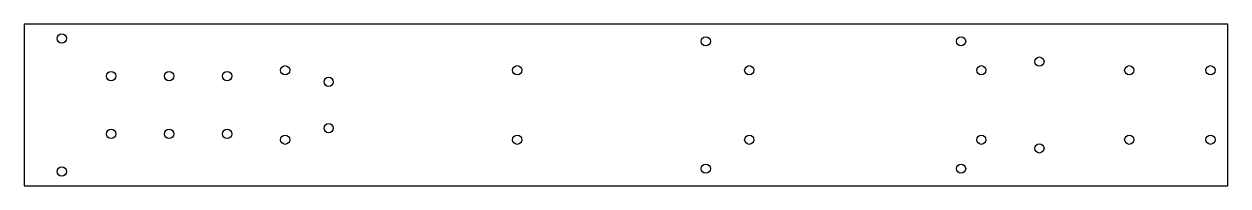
# Model space of a CAD drawing. Header units: metres. Extents: x 0 to 415, y -28 to 28.
import ezdxf

# ---------------------------------------------------------------- set-up
doc = ezdxf.new("R2010")
doc.units = ezdxf.units.M

msp = doc.modelspace()

# ---------------------------------------------------------------- linework, layer by layer
at = {"layer": 'CUT'}
for p, q in [((415, 28), (0, 28)), ((0, 28), (0, -28)), ((415, -28), (415, 28)), ((0, -28), (415, -28))]:
    msp.add_line(p, q, dxfattribs=at)
at = {"layer": 'DRILL'}
for centre in [(13, 23), (235, 22), (323, 22), (350, 15), (90, 12), (170, 12), (250, 12), (330, 12), (381, 12), (409, 12), (30, 10), (50, 10), (70, 10), (105, 8), (105, -8), (30, -10), (50, -10), (70, -10), (90, -12), (170, -12), (250, -12), (330, -12), (381, -12), (409, -12), (350, -15), (235, -22), (323, -22), (13, -23)]:
    msp.add_circle(centre, 1.6, dxfattribs=at)

doc.saveas('drawing.dxf')
